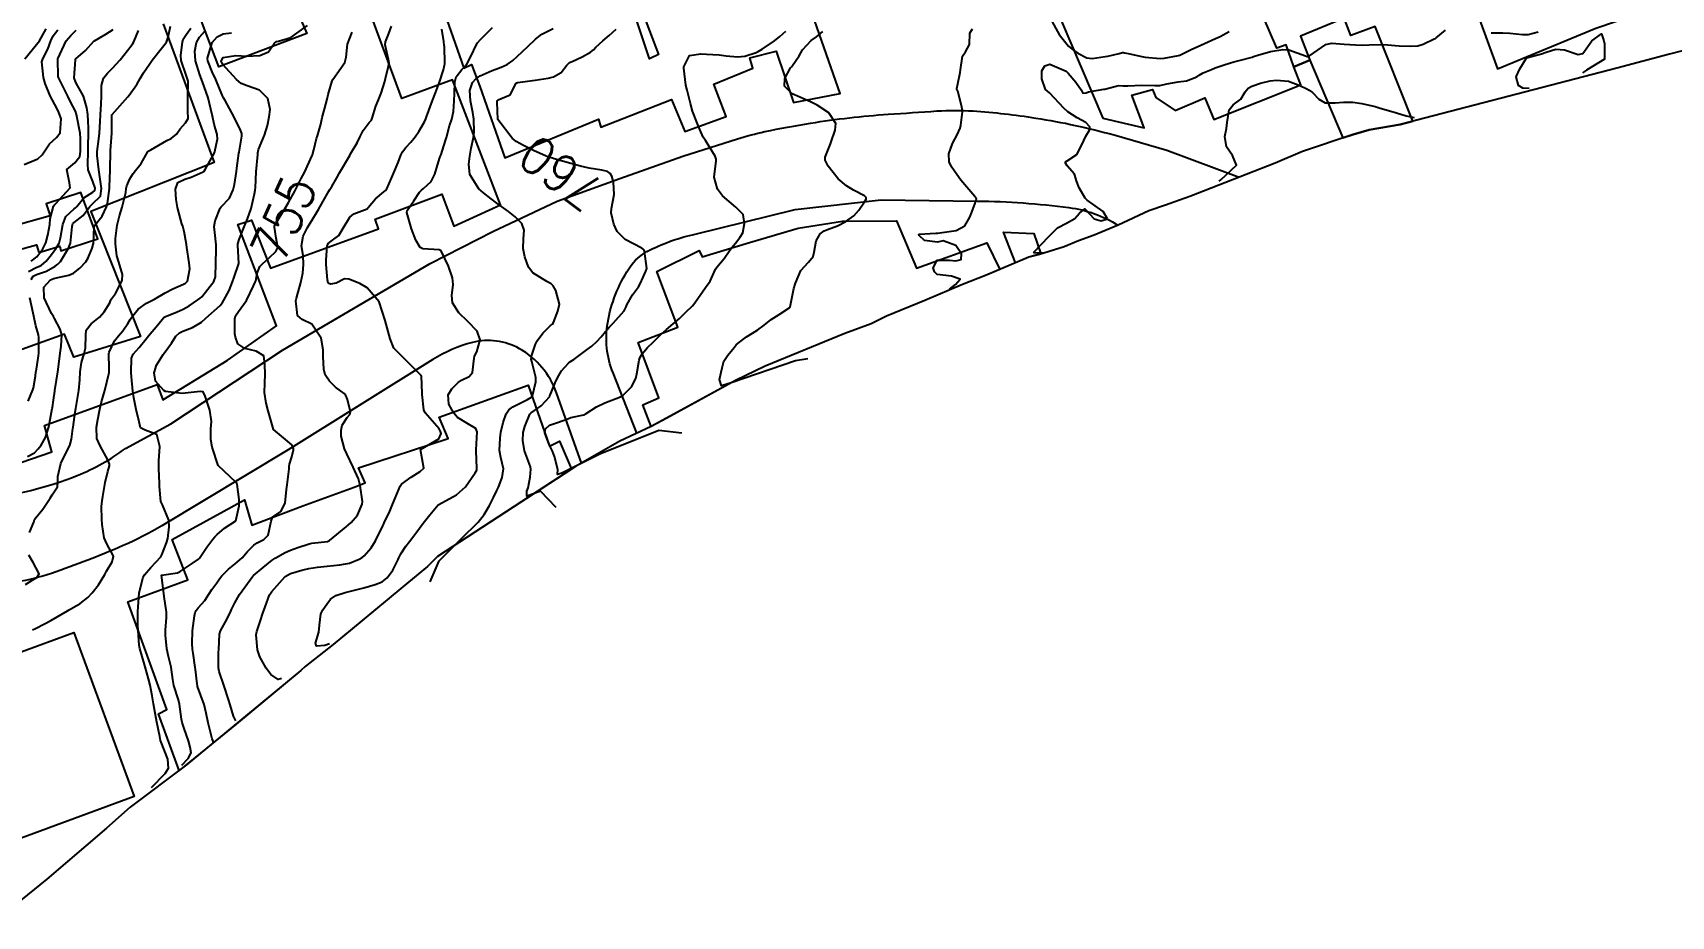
# Model space of a CAD drawing. Header units: metres. Extents: x 307586 to 320046, y 7427249 to 7434250.
# Drawn here: x 315712.5 to 315890.8, y 7432340.6 to 7432436.7 of the extents above; entities that cross this region are included whole.
import ezdxf
from ezdxf.enums import TextEntityAlignment as Align

# ---------------------------------------------------------------- set-up
doc = ezdxf.new("R2010")
doc.units = ezdxf.units.M
doc.header["$MEASUREMENT"] = 0
for name, color, linetype in [('Area', 45, 'Continuous'), ('Cotas', 45, 'Continuous'), ('Curvas de Nivel 1m', 11, 'Continuous'), ('Curvas de Nivel 5m', 15, 'Continuous'), ('Edificações', 30, 'Continuous'), ('Vias Primárias', 230, 'Continuous')]:
    doc.layers.add(name, color=color, linetype=linetype)
doc.styles.add('Style-STANDARD', font='STANDARD.shx')

msp = doc.modelspace()

# ---------------------------------------------------------------- linework, layer by layer
at = {"layer": 'Area'}
msp.add_polyline3d([(315898.37, 7432436.38, 766.57), (315890.6, 7432434.37, 766.48), (315884.86, 7432432.83, 766.61), (315861.29, 7432426.73, 769.92), (315857.92, 7432426.12, 770.08), (315856.17, 7432425.63, 769.49), (315850.67, 7432423.77, 765.36), (315847.68, 7432422.51, 765.51), (315838.39, 7432418.9, 764.87), (315837.28, 7432418.47, 764.96), (315835.74, 7432417.94, 764.77), (315833.93, 7432417.31, 764.76), (315830.59, 7432415.77, 764.38), (315827.98, 7432414.66, 764.11), (315826.28, 7432414.05, 764.06), (315824.72, 7432413.39, 768.22), (315822.02, 7432412.58, 763.79), (315820.86, 7432412.27, 763.79), (315816.16, 7432410.27, 763.07), (315813.66, 7432409.3, 763.02), (315809.54, 7432407.57, 766.37), (315805.38, 7432405.86, 765.97), (315803.72, 7432405.04, 765.95), (315800.85, 7432403.96, 762.45), (315792.19, 7432400.41, 766.26), (315788.94, 7432398.87, 767.63), (315779.78, 7432393.84, 761.31), (315776.35, 7432392.27, 761.24), (315771.53, 7432389.49, 761.43), (315756.52, 7432379.72, 763.89), (315755.4, 7432378.64, 763.38), (315753.15, 7432376.78, 758.88), (315752.51, 7432376.24, 762.24), (315745.14, 7432370.13, 761.47), (315742.09, 7432367.74, 760.73), (315741.64, 7432367.29, 760.84), (315729.18, 7432357.03, 756.04), (315723.06, 7432352.45, 765.84), (315720.46, 7432350.15, 765.95), (315713.97, 7432344.59, 752.97), (315709.01, 7432340.57, 753.9)], dxfattribs=at)
at = {"layer": 'Curvas de Nivel 1m', "flags": 128}
for points, elevation in [([(315711.51, 7432422.36), (315713.02, 7432423), (315713.46, 7432423.41), (315713.77, 7432423.84), (315714.27, 7432424.61), (315715.05, 7432425.29), (315715.44, 7432425.82), (315715.56, 7432427.34), (315715.37, 7432427.83), (315715.28, 7432428.02), (315715.09, 7432428.44), (315714.35, 7432429.84), (315713.8, 7432431.17), (315713.62, 7432431.85), (315713.45, 7432433.55), (315713.53, 7432433.85), (315714.08, 7432434.93), (315714.41, 7432435.84), (315714.66, 7432436.36), (315715.19, 7432437.01)], 746), ([(315712, 7432410.74), (315712.88, 7432411.19), (315713.35, 7432411.38), (315713.91, 7432411.84), (315714.34, 7432412.4), (315714.91, 7432413.15), (315715.31, 7432413.82), (315715.47, 7432414.37), (315715.73, 7432415.82), (315716.06, 7432416.7), (315716.96, 7432417.53), (315717.11, 7432417.65), (315717.23, 7432417.8), (315718.01, 7432418.75), (315718.98, 7432419.35), (315719.21, 7432419.55), (315719.23, 7432419.78), (315718.99, 7432420.5), (315718.47, 7432421.79), (315718.46, 7432422.35), (315718.47, 7432423.79), (315718.47, 7432424.36), (315718.51, 7432425.79), (315718.5, 7432426.34), (315718.43, 7432427.79), (315718.33, 7432428.55), (315717.97, 7432429.79), (315717.13, 7432431.28), (315716.96, 7432431.8), (315717.11, 7432433.76), (315717.12, 7432433.8), (315717.15, 7432433.86), (315718.2, 7432434.76), (315719.1, 7432435.78), (315719.14, 7432435.82), (315719.17, 7432435.84), (315720.42, 7432436.53), (315721.19, 7432437.05)], 748), ([(315712.08, 7432382.31), (315712.55, 7432383.45), (315712.65, 7432383.75), (315712.71, 7432383.85), (315713.53, 7432384.88), (315714.2, 7432385.83), (315714.34, 7432386.07), (315714.58, 7432386.42), (315715.13, 7432387.28), (315715.18, 7432387.82), (315715.19, 7432388.4), (315715.52, 7432389.82), (315715.87, 7432390.58), (315716.47, 7432391.8), (315716.66, 7432392.47), (315716.82, 7432393.65), (315716.84, 7432393.8), (315717.08, 7432395.4), (315717.15, 7432395.8), (315717.37, 7432397.14), (315717.47, 7432397.79), (315717.57, 7432398.95), (315717.6, 7432399.79), (315717.74, 7432400.81), (315718.05, 7432401.79), (315718.18, 7432402.38), (315718.21, 7432403.79), (315718.26, 7432404.33), (315718.81, 7432405.03), (315719.71, 7432405.77), (315720.24, 7432406.34), (315720.84, 7432407.33), (315720.96, 7432407.64), (315721.03, 7432407.76), (315721.44, 7432408.34), (315722.17, 7432409.74), (315722.22, 7432410.39), (315721.81, 7432411.75), (315721.59, 7432412.44), (315721.44, 7432413.75), (315721.46, 7432414.3), (315721.65, 7432415.75), (315721.9, 7432416.79), (315722.2, 7432417.74), (315722.57, 7432419.33), (315722.63, 7432419.74), (315722.69, 7432420.03), (315723, 7432420.79), (315723.37, 7432421.37), (315723.65, 7432421.72), (315724.25, 7432422.48), (315724.95, 7432423.71), (315724.98, 7432423.77), (315725.03, 7432423.82), (315725.31, 7432423.98), (315727.05, 7432424.97), (315727.51, 7432425.21), (315728.1, 7432425.67), (315728.49, 7432426.23), (315729.07, 7432426.9), (315729.37, 7432427.36), (315729.35, 7432427.66), (315729.32, 7432427.89), (315729.34, 7432429.66), (315729.36, 7432431.43), (315729.3, 7432431.66), (315729.14, 7432432.09), (315728.6, 7432433.67), (315728.58, 7432434.25), (315728.74, 7432435.66), (315728.84, 7432436), (315729.19, 7432436.53), (315729.66, 7432437.19)], 751), ([(315712.26, 7432411.86), (315712.9, 7432412.33), (315713.56, 7432413.19), (315713.88, 7432413.84), (315714.09, 7432414.67), (315714.3, 7432415.84), (315714.33, 7432416.44), (315714.71, 7432417.83), (315714.82, 7432417.98), (315714.97, 7432418.12), (315716.52, 7432419.81), (315716.44, 7432420.36), (315716.17, 7432421.81), (315717.02, 7432422.56), (315717.58, 7432423.25), (315717.66, 7432423.79), (315717.63, 7432425.21), (315717.6, 7432425.79), (315717.26, 7432427.62), (315717.22, 7432427.8), (315717.09, 7432428.16), (315716.54, 7432429.26), (315716.28, 7432429.81), (315715.35, 7432431.61), (315715.25, 7432431.83), (315715.23, 7432431.93), (315715.18, 7432433.83), (315715.19, 7432433.86), (315716.09, 7432435.82), (315716.58, 7432436.41), (315717.19, 7432437)], 747), ([(315712.28, 7432409.86), (315712.49, 7432410.23), (315712.87, 7432410.41), (315713.96, 7432410.76), (315714.89, 7432411.32), (315715.19, 7432411.53), (315715.48, 7432411.82), (315716.35, 7432413.25), (315716.55, 7432413.81), (315716.75, 7432415.62), (315716.77, 7432415.8), (315716.81, 7432415.93), (315716.94, 7432416.04), (315717.94, 7432416.8), (315718.67, 7432417.78), (315718.8, 7432417.95), (315718.97, 7432418.07), (315719.81, 7432418.93), (315719.95, 7432419.77), (315719.74, 7432421.04), (315719.63, 7432421.77), (315719.47, 7432423.33), (315719.47, 7432423.78), (315719.65, 7432425.17), (315719.71, 7432425.77), (315719.8, 7432427.05), (315719.82, 7432427.77), (315719.89, 7432428.98), (315719.93, 7432429.77), (315719.92, 7432430.98), (315720.16, 7432431.77), (315720.6, 7432432.3), (315721.14, 7432432.86), (315721.95, 7432433.75), (315723.17, 7432435.28), (315723.35, 7432435.55), (315723.44, 7432435.73), (315723.97, 7432436.94)], 749), ([(315712.41, 7432371.72), (315712.5, 7432371.76), (315712.68, 7432371.85), (315713.81, 7432372.44), (315714.42, 7432372.76), (315716.24, 7432373.8), (315716.43, 7432373.91), (315717.62, 7432374.61), (315718.45, 7432375.26), (315718.92, 7432375.77), (315719.59, 7432376.63), (315720.3, 7432377.75), (315720.49, 7432378.1), (315721.1, 7432379.14), (315721.24, 7432379.74), (315720.52, 7432381.09), (315720.21, 7432381.75), (315720, 7432383.21), (315719.97, 7432383.76), (315719.95, 7432385.14), (315720.02, 7432385.76), (315720.09, 7432386.25), (315720.32, 7432387.75), (315720.61, 7432388.95), (315720.8, 7432389.57), (315720.79, 7432389.75), (315720.63, 7432390.22), (315719.79, 7432391.76), (315719.44, 7432392.55), (315719.4, 7432393.77), (315719.55, 7432394.63), (315719.75, 7432395.76), (315719.93, 7432396.54), (315720.29, 7432397.76), (315720.74, 7432399.58), (315720.76, 7432399.73), (315720.77, 7432399.75), (315720.75, 7432400.22), (315720.73, 7432401.75), (315720.77, 7432401.95), (315721.35, 7432403.19), (315721.78, 7432403.74), (315722.26, 7432404.28), (315722.81, 7432405.08), (315723.05, 7432405.49), (315723.2, 7432405.73), (315723.92, 7432406.63), (315724.84, 7432407.26), (315725.13, 7432407.41), (315725.7, 7432407.7), (315726.85, 7432408.4), (315727.68, 7432408.85), (315728.86, 7432409.34), (315729.07, 7432409.45), (315729.3, 7432409.66), (315729.54, 7432411), (315729.46, 7432411.65), (315729.22, 7432413.35), (315729.19, 7432413.66), (315728.93, 7432415.08), (315728.77, 7432415.66), (315728.68, 7432415.92), (315728.21, 7432417.67), (315728.07, 7432418.57), (315727.98, 7432419.67), (315728.25, 7432420.41), (315729, 7432420.78), (315729.69, 7432420.97), (315731.01, 7432421.57), (315731.05, 7432421.6), (315731.09, 7432421.64), (315731.22, 7432421.84), (315732.22, 7432423.62), (315732.57, 7432425.14), (315732.52, 7432425.62), (315732.2, 7432426.75), (315732, 7432427.63), (315731.85, 7432428.39), (315731.54, 7432429.63), (315731.12, 7432430.87), (315730.83, 7432431.64), (315730.64, 7432432.14), (315730.17, 7432433.65), (315730.1, 7432434.71), (315730.29, 7432435.65), (315730.6, 7432436.23), (315731.19, 7432436.88)], 752), ([(315725.36, 7432354.56), (315726.87, 7432356.1), (315727.24, 7432356.68), (315727.14, 7432357.67), (315726.43, 7432359.51), (315726.36, 7432359.68), (315726.27, 7432360.12), (315725.95, 7432361.69), (315725.7, 7432363.08), (315725.61, 7432363.69), (315725.46, 7432364.56), (315725.22, 7432365.7), (315725.05, 7432366.4), (315724.7, 7432367.7), (315724.63, 7432367.97), (315724.37, 7432368.82), (315724.1, 7432369.71), (315724.03, 7432370.07), (315723.91, 7432371.71), (315723.89, 7432372.24), (315723.9, 7432373.72), (315723.93, 7432374.23), (315724.05, 7432375.71), (315724.12, 7432376.06), (315724.48, 7432377.48), (315724.61, 7432377.71), (315725.32, 7432378.53), (315726.4, 7432379.68), (315726.44, 7432379.74), (315726.51, 7432379.89), (315727.01, 7432381.19), (315727.15, 7432381.67), (315727.28, 7432382.94), (315727.25, 7432383.67), (315726.58, 7432385.34), (315726.45, 7432385.55), (315726.39, 7432385.68), (315726.24, 7432387.33), (315726.23, 7432387.69), (315726.17, 7432389.24), (315726.16, 7432389.69), (315726.18, 7432390.14), (315726.27, 7432391.69), (315725.95, 7432392.97), (315724.67, 7432393.47), (315724.18, 7432393.71), (315724.02, 7432394.37), (315723.71, 7432395.72), (315723.45, 7432396.99), (315723.34, 7432397.72), (315723.2, 7432399.27), (315723.18, 7432399.73), (315723.21, 7432401.28), (315723.39, 7432401.72), (315724.04, 7432402.46), (315724.79, 7432403.39), (315725.04, 7432403.71), (315726.05, 7432404.93), (315726.67, 7432405.68), (315726.75, 7432405.74), (315726.81, 7432405.78), (315728.16, 7432406.33), (315728.83, 7432406.62), (315729.49, 7432407), (315730.41, 7432407.64), (315730.66, 7432407.82), (315730.85, 7432407.98), (315732.16, 7432409.62), (315732.34, 7432410.15), (315732.37, 7432411.62), (315732.4, 7432413.11), (315732.4, 7432413.62), (315732.26, 7432414.96), (315732.2, 7432415.62), (315732.32, 7432416.24), (315732.85, 7432417.61), (315732.96, 7432417.75), (315733.87, 7432418.7), (315734.28, 7432419.6), (315734.4, 7432420.18), (315734.61, 7432421.59), (315734.66, 7432421.95), (315734.89, 7432423.59), (315734.91, 7432423.72), (315735.05, 7432424.57), (315735.19, 7432425.46), (315735.21, 7432425.59), (315735.2, 7432425.73), (315735.07, 7432426.11), (315734.33, 7432427.6), (315733.38, 7432429.33), (315733.21, 7432429.61), (315733.11, 7432429.82), (315732.36, 7432431.62), (315731.97, 7432432.46), (315731.49, 7432433.63), (315731.46, 7432433.94), (315731.99, 7432435.63), (315732.54, 7432436.27), (315733.19, 7432436.59), (315734.08, 7432436.71)], 753), ([(315728.69, 7432357), (315729.37, 7432357.73), (315729.68, 7432358.36), (315729.6, 7432358.98), (315729.41, 7432359.64), (315728.92, 7432361.01), (315728.71, 7432361.65), (315728.64, 7432362), (315728.43, 7432363.66), (315728.32, 7432364.1), (315727.82, 7432365.67), (315727.69, 7432366.32), (315727.5, 7432367.67), (315727.22, 7432368.82), (315727.03, 7432369.67), (315726.91, 7432371.17), (315726.91, 7432371.68), (315727.01, 7432373.09), (315727, 7432373.67), (315726.77, 7432375.37), (315726.73, 7432375.68), (315726.48, 7432377.68), (315728.19, 7432377.95), (315728.49, 7432378.07), (315729.8, 7432378.95), (315730.5, 7432379.41), (315730.61, 7432379.52), (315730.68, 7432379.63), (315731.4, 7432380.74), (315732.05, 7432381.61), (315732.28, 7432381.87), (315732.54, 7432382.12), (315733.33, 7432382.81), (315734.55, 7432383.59), (315734.92, 7432385.24), (315734.93, 7432385.58), (315734.91, 7432385.91), (315734.71, 7432387.59), (315734.68, 7432387.67), (315734.6, 7432387.75), (315732.62, 7432389.61), (315731.98, 7432391.62), (315731.85, 7432392.43), (315731.85, 7432393.62), (315731.89, 7432394.41), (315731.71, 7432395.62), (315731.2, 7432397.15), (315731.01, 7432397.63), (315730.72, 7432397.68), (315730.36, 7432397.64), (315728.72, 7432397.46), (315726.9, 7432397.68), (315726.72, 7432397.76), (315725.82, 7432398.78), (315725.68, 7432399.7), (315725.93, 7432400.52), (315726.64, 7432401.68), (315726.77, 7432401.85), (315727.54, 7432402.92), (315728.04, 7432403.67), (315728.41, 7432404.05), (315728.8, 7432404.24), (315729.84, 7432404.62), (315730.81, 7432405.22), (315731.3, 7432405.63), (315732.84, 7432407.02), (315733.1, 7432407.35), (315733.25, 7432407.61), (315733.82, 7432408.64), (315734.21, 7432409.6), (315734.36, 7432410.11), (315734.87, 7432411.59), (315734.87, 7432411.61), (315734.77, 7432413.59), (315734.78, 7432413.72), (315734.92, 7432414.19), (315735.3, 7432415.22), (315735.45, 7432415.58), (315735.83, 7432416.46), (315736.22, 7432417.57), (315736.57, 7432419.16), (315736.65, 7432419.56), (315736.69, 7432419.86), (315736.75, 7432421.56), (315736.94, 7432423.47), (315736.95, 7432423.56), (315736.96, 7432423.63), (315737.04, 7432424), (315737.49, 7432425.12), (315737.67, 7432425.55), (315738, 7432426.62), (315738.2, 7432427.55), (315738.3, 7432428.34), (315738.02, 7432429.55), (315737.12, 7432430.47), (315735.79, 7432430.91), (315735.13, 7432431.17), (315734.62, 7432431.6), (315733.15, 7432433.23), (315733, 7432433.46), (315732.97, 7432433.61), (315733.16, 7432434.02), (315734.54, 7432434.22), (315735.16, 7432434.19), (315735.74, 7432434.16), (315737.16, 7432434.21), (315738.11, 7432434.61), (315738.72, 7432435.54), (315738.99, 7432435.74), (315739.19, 7432435.79), (315740.53, 7432436.19), (315741.19, 7432436.64), (315742.35, 7432437.5)], 754), ([(315734.54, 7432361.83), (315734.3, 7432362.35), (315733.93, 7432363.59), (315733.77, 7432364.15), (315733.3, 7432365.6), (315732.75, 7432367.21), (315732.68, 7432367.61), (315732.68, 7432369.31), (315732.69, 7432369.61), (315732.77, 7432371.25), (315732.87, 7432371.61), (315733.43, 7432372.6), (315733.94, 7432373.59), (315734.1, 7432373.93), (315734.45, 7432374.66), (315734.97, 7432375.58), (315736.11, 7432377.19), (315736.4, 7432377.56), (315736.48, 7432377.65), (315737.52, 7432378.52), (315738.5, 7432379.32), (315738.83, 7432379.54), (315739.91, 7432380.13), (315740.52, 7432380.4), (315741.32, 7432380.7), (315742.53, 7432381.1), (315742.84, 7432381.17), (315744.53, 7432381.36), (315744.62, 7432381.38), (315744.76, 7432381.47), (315746.55, 7432382.95), (315746.81, 7432383.17), (315747.11, 7432383.43), (315747.79, 7432384.21), (315748.31, 7432385.42), (315748.33, 7432385.68), (315748.09, 7432387.43), (315747.89, 7432388.15), (315747.33, 7432389.43), (315746.64, 7432390.9), (315746.38, 7432391.44), (315746.01, 7432392.79), (315746.02, 7432393.45), (315746.14, 7432393.99), (315746.69, 7432394.84), (315746.96, 7432395.18), (315747.03, 7432395.44), (315746.72, 7432396.78), (315746.52, 7432397.24), (315746.33, 7432397.45), (315745.41, 7432398.14), (315744.74, 7432398.78), (315744.27, 7432399.47), (315744.14, 7432400.09), (315744.06, 7432401.48), (315744.06, 7432402.2), (315743.85, 7432403.48), (315742.82, 7432404.99), (315741.77, 7432405.51), (315741.25, 7432405.94), (315741.08, 7432407.52), (315741.15, 7432407.82), (315741.63, 7432409.51), (315741.84, 7432410.55), (315741.93, 7432411.5), (315741.88, 7432412.48), (315741.72, 7432413.51), (315741.87, 7432414.57), (315742.36, 7432415.5), (315742.95, 7432416.46), (315743.33, 7432417.11), (315743.55, 7432417.48), (315744.07, 7432418.39), (315744.69, 7432419.47), (315744.8, 7432419.66), (315744.99, 7432419.98), (315745.54, 7432420.93), (315745.85, 7432421.46), (315746.95, 7432423.35), (315746.99, 7432423.44), (315747.01, 7432423.47), (315747.03, 7432423.51), (315747.75, 7432424.74), (315748.1, 7432425.43), (315748.42, 7432426.08), (315749.08, 7432426.95), (315749.31, 7432427.19), (315749.41, 7432427.42), (315749.81, 7432428.7), (315750.09, 7432429.41), (315750.39, 7432430.13), (315750.76, 7432431.4), (315750.83, 7432431.71), (315751.15, 7432432.93), (315751.23, 7432433.4), (315751.16, 7432433.8), (315750.82, 7432435.4), (315750.86, 7432435.73), (315751.2, 7432436.62), (315751.51, 7432437.4)], 756), ([(315739.54, 7432366.42), (315739.16, 7432366.34), (315738.36, 7432366.89), (315737.84, 7432367.55), (315737.15, 7432368.78), (315736.9, 7432369.55), (315736.78, 7432371.18), (315736.85, 7432371.56), (315737.24, 7432372.74), (315737.5, 7432373.55), (315737.75, 7432374.24), (315738.23, 7432375.54), (315738.31, 7432375.69), (315738.47, 7432375.89), (315739.92, 7432377.52), (315740.49, 7432377.87), (315741.75, 7432378.24), (315742.49, 7432378.4), (315743.43, 7432378.54), (315744.49, 7432378.66), (315745.87, 7432378.82), (315746.5, 7432378.9), (315746.93, 7432379), (315747.97, 7432379.43), (315748.31, 7432379.62), (315748.51, 7432379.77), (315749.28, 7432380.65), (315749.74, 7432381.4), (315750.55, 7432383.04), (315750.66, 7432383.28), (315750.71, 7432383.39), (315751.3, 7432384.65), (315751.61, 7432385.38), (315751.89, 7432386.07), (315752.46, 7432387.37), (315752.51, 7432387.47), (315752.6, 7432387.57), (315753.63, 7432388.35), (315754.62, 7432388.96), (315755.01, 7432389.34), (315754.65, 7432391.35), (315756.66, 7432392.53), (315756.91, 7432393.08), (315756.84, 7432393.32), (315756.68, 7432393.59), (315755.17, 7432395.34), (315755.03, 7432395.67), (315754.85, 7432397.35), (315754.85, 7432397.47), (315754.76, 7432399.35), (315754.74, 7432399.41), (315752.77, 7432401.37), (315751.77, 7432402.37), (315751.35, 7432403.39), (315750.82, 7432405.4), (315750.14, 7432407.41), (315748.86, 7432408.94), (315748.07, 7432409.43), (315746.87, 7432409.89), (315746.38, 7432409.94), (315745.49, 7432409.46), (315744.86, 7432409.36), (315744.61, 7432409.47), (315744.53, 7432409.81), (315744.4, 7432411.47), (315744.38, 7432412), (315744.48, 7432413.47), (315744.61, 7432413.78), (315744.92, 7432414.04), (315745.76, 7432414.63), (315746.25, 7432415.45), (315746.96, 7432416.65), (315747.4, 7432417), (315748.57, 7432417.42), (315748.84, 7432417.55), (315748.97, 7432417.67), (315749.76, 7432418.63), (315750.67, 7432419.4), (315750.86, 7432419.53), (315750.99, 7432419.72), (315751.51, 7432420.88), (315751.72, 7432421.39), (315752.22, 7432422.58), (315752.52, 7432423.38), (315752.68, 7432423.73), (315753.05, 7432424.22), (315753.61, 7432424.81), (315754.07, 7432425.36), (315754.48, 7432425.95), (315755.08, 7432427), (315755.23, 7432427.35), (315755.31, 7432427.57), (315755.96, 7432429.34), (315756.29, 7432430.16), (315756.74, 7432431.33), (315757.15, 7432432.68), (315757.28, 7432433.19), (315757.29, 7432433.32), (315757.25, 7432435.25), (315757.24, 7432435.32), (315757.19, 7432435.74), (315756.97, 7432437.09)], 757), ([(315744.74, 7432370.22), (315744.25, 7432370.04), (315743.33, 7432369.95), (315743.21, 7432370.3), (315743.59, 7432371.48), (315743.67, 7432372.23), (315743.8, 7432373.48), (315744.01, 7432373.9), (315744.45, 7432374.51), (315744.85, 7432375.07), (315745.43, 7432375.46), (315746.47, 7432375.8), (315747.77, 7432376.13), (315748.47, 7432376.3), (315749.72, 7432376.65), (315750.48, 7432376.96), (315751.02, 7432377.38), (315751.64, 7432378.23), (315752.21, 7432379.37), (315752.3, 7432379.58), (315752.51, 7432379.99), (315753.07, 7432380.82), (315753.47, 7432381.36), (315753.93, 7432381.97), (315754.55, 7432382.81), (315754.96, 7432383.34), (315755.67, 7432384.23), (315756.58, 7432385.32), (315757.86, 7432386.04), (315758.59, 7432386.44), (315759.54, 7432387.29), (315760.62, 7432388.83), (315760.77, 7432389.12), (315760.8, 7432389.27), (315760.71, 7432391.21), (315760.71, 7432391.27), (315760.71, 7432391.32), (315760.82, 7432393.28), (315760.68, 7432393.63), (315759.88, 7432394.1), (315758.7, 7432394.85), (315758.3, 7432395.3), (315757.74, 7432396.28), (315757.66, 7432397.31), (315758.07, 7432397.97), (315758.74, 7432398.65), (315759.13, 7432398.9), (315759.97, 7432399.29), (315760.3, 7432399.73), (315760.49, 7432401.28), (315760.54, 7432401.52), (315760.78, 7432401.99), (315761.14, 7432403.27), (315760.81, 7432404.24), (315759.81, 7432405.29), (315758.83, 7432406.24), (315758.14, 7432407.31), (315758.05, 7432408.11), (315758.2, 7432409.31), (315758.13, 7432410.05), (315757.7, 7432411.31), (315756.91, 7432412.96), (315756.67, 7432413.08), (315754.91, 7432413.18), (315754.61, 7432413.35), (315754.16, 7432414.12), (315753.66, 7432415.36), (315753.17, 7432417.15), (315753.21, 7432417.37), (315753.93, 7432418.41), (315754.56, 7432419.35), (315754.76, 7432419.58), (315754.99, 7432419.74), (315755.82, 7432420.52), (315756.2, 7432421.33), (315756.74, 7432423.03), (315756.84, 7432423.32), (315756.89, 7432423.46), (315757.04, 7432423.91), (315757.39, 7432424.99), (315757.48, 7432425.32), (315757.82, 7432426.57), (315758.07, 7432427.31), (315758.25, 7432428.15), (315758.32, 7432429.31), (315758.34, 7432430.08), (315758.38, 7432431.31), (315758.53, 7432431.92), (315759.15, 7432432.71), (315759.46, 7432432.99), (315759.71, 7432433.29), (315760.21, 7432434.25), (315760.68, 7432435.29), (315760.86, 7432435.61), (315761.19, 7432435.98), (315762.5, 7432437.26)], 758), ([(315755.72, 7432376.94), (315756.68, 7432379.23), (315759.14, 7432381.69), (315760.95, 7432383.46), (315761.6, 7432384.3), (315762.15, 7432385.25), (315762.3, 7432385.54), (315762.59, 7432386.15), (315762.96, 7432386.89), (315763.13, 7432387.24), (315763.56, 7432388.3), (315763.68, 7432389.24), (315763.39, 7432390.49), (315763.24, 7432391.24), (315763.31, 7432392.6), (315763.4, 7432393.24), (315763.64, 7432394.29), (315763.98, 7432395.24), (315764.26, 7432395.68), (315764.71, 7432395.99), (315766.3, 7432396.79), (315766.72, 7432397.06), (315766.8, 7432397.12), (315766.85, 7432397.2), (315767.21, 7432398.73), (315767.21, 7432399.2), (315766.77, 7432400.92), (315766.71, 7432401.2), (315766.78, 7432401.62), (315767.18, 7432402.8), (315767.37, 7432403.19), (315767.96, 7432404.03), (315768.82, 7432404.83), (315769.01, 7432404.99), (315769.14, 7432405.18), (315769.61, 7432406.39), (315769.79, 7432407.17), (315769.39, 7432408.64), (315769.09, 7432409.18), (315768.87, 7432409.39), (315768.42, 7432409.63), (315766.88, 7432410.58), (315766.42, 7432411.21), (315766.02, 7432412.33), (315765.84, 7432413.22), (315765.87, 7432414.28), (315765.93, 7432415.22), (315765.68, 7432415.95), (315764.96, 7432416.68), (315764.24, 7432417.24), (315762.97, 7432418.15), (315762.35, 7432418.64), (315761.5, 7432419.27), (315760.99, 7432419.73), (315760.02, 7432421.29), (315759.91, 7432422.41), (315760.04, 7432423.29), (315760.17, 7432424.16), (315760.41, 7432425.29), (315760.48, 7432425.87), (315760.46, 7432427.29), (315760.34, 7432428.04), (315760.08, 7432429.29), (315760.02, 7432430.4), (315760.31, 7432431.29), (315760.7, 7432431.72), (315761.14, 7432432.02), (315762.46, 7432432.58), (315763.15, 7432432.83), (315763.45, 7432432.95), (315764.1, 7432433.24), (315764.71, 7432433.68), (315765.17, 7432434.11), (315765.74, 7432434.65), (315766.34, 7432435.21), (315767.19, 7432436.02), (315767.86, 7432436.53), (315769.11, 7432437.18)], 759), ([(315783.1, 7432393.12), (315780.59, 7432393.41), (315774.18, 7432390.84), (315770.03, 7432388.77), (315769.57, 7432388.65), (315769.6, 7432389.17), (315769.23, 7432390.59), (315769.01, 7432391.18), (315768.66, 7432391.89), (315768.2, 7432393.18), (315768.26, 7432393.6), (315768.69, 7432394.02), (315769.55, 7432394.31), (315770.7, 7432394.7), (315771.03, 7432394.82), (315772.44, 7432395.13), (315772.7, 7432395.26), (315773.82, 7432396.01), (315774.72, 7432396.43), (315776.43, 7432397.08), (315776.72, 7432397.25), (315777.62, 7432398.19), (315778.08, 7432399.07), (315778.22, 7432399.6), (315778.45, 7432401.06), (315778.52, 7432401.32), (315778.78, 7432401.78), (315779.37, 7432402.47), (315779.99, 7432403.05), (315780.39, 7432403.45), (315780.81, 7432403.87), (315781.42, 7432404.42), (315782.14, 7432405.02), (315782.83, 7432405.62), (315783.55, 7432406.29), (315784.27, 7432407), (315784.53, 7432407.31), (315784.85, 7432407.8), (315785.69, 7432408.98), (315786.17, 7432409.67), (315786.77, 7432410.96), (315786.9, 7432411.19), (315787.71, 7432412.15), (315788.26, 7432412.95), (315788.54, 7432413.32), (315788.93, 7432413.8), (315789.43, 7432414.44), (315789.73, 7432414.93), (315789.93, 7432415.95), (315789.78, 7432416.93), (315788.97, 7432417.72), (315787.53, 7432418.95), (315786.99, 7432419.69), (315786.63, 7432420.97), (315786.84, 7432422.77), (315786.84, 7432422.96), (315786.74, 7432423.27), (315785.68, 7432424.98), (315785.44, 7432425.35), (315785.07, 7432426.16), (315784.74, 7432426.99), (315784.26, 7432428.17), (315784.05, 7432429), (315783.68, 7432430.45), (315783.55, 7432431.01), (315783.32, 7432432.84), (315783.32, 7432433.01), (315783.94, 7432434.23), (315785.17, 7432434.39), (315785.77, 7432434.38), (315787.17, 7432434.29), (315787.94, 7432434.19), (315789.17, 7432434.08), (315789.96, 7432434.14), (315791.18, 7432434.55), (315791.42, 7432434.67), (315791.84, 7432434.91), (315793.19, 7432435.81), (315793.77, 7432436.31), (315794.43, 7432436.88)], 761), ([(315796.8, 7432401.21), (315795.47, 7432401.01), (315788.46, 7432398.6), (315787.42, 7432398.3), (315787.19, 7432398.96), (315787.49, 7432400.23), (315787.69, 7432400.95), (315788.11, 7432401.61), (315788.79, 7432402.47), (315789, 7432402.73), (315789.22, 7432402.94), (315790.13, 7432403.6), (315790.81, 7432404.01), (315791.37, 7432404.36), (315792.05, 7432404.9), (315792.83, 7432405.49), (315793.68, 7432406.04), (315794.84, 7432406.8), (315794.9, 7432406.87), (315795.22, 7432408.51), (315795.31, 7432408.86), (315795.48, 7432409.46), (315796.06, 7432410.85), (315796.9, 7432411.75), (315797.38, 7432412.36), (315797.5, 7432412.83), (315797.71, 7432414.05), (315798.15, 7432414.83), (315798.61, 7432415.16), (315798.95, 7432415.3), (315800.06, 7432415.7), (315800.96, 7432416.16), (315801.84, 7432416.79), (315802.37, 7432417.39), (315802.99, 7432418.29), (315803.17, 7432418.59), (315803.17, 7432418.77), (315802.99, 7432418.94), (315801.79, 7432419.58), (315801.01, 7432420.04), (315800.13, 7432420.81), (315799.03, 7432422.19), (315798.69, 7432422.82), (315798.7, 7432423.16), (315799.05, 7432424.06), (315799.27, 7432424.6), (315799.34, 7432424.82), (315799.8, 7432426.09), (315799.85, 7432426.81), (315799.1, 7432427.97), (315797.84, 7432428.83), (315797.12, 7432429.2), (315795.96, 7432429.7), (315795.12, 7432430.06), (315794.27, 7432430.88), (315794.3, 7432431.72), (315794.93, 7432432.87), (315795.03, 7432433), (315795.16, 7432433.13), (315795.86, 7432434.18), (315796.25, 7432434.85), (315797.19, 7432435.86), (315797.77, 7432436.27), (315798.44, 7432436.83)], 762), ([(315812.24, 7432408.8), (315812.88, 7432409.32), (315813.39, 7432409.9), (315812.44, 7432410.21), (315810.89, 7432410.41), (315810.6, 7432410.68), (315810.46, 7432411.12), (315810.91, 7432411.97), (315812.22, 7432411.97), (315812.91, 7432411.87), (315813.52, 7432412.03), (315813.55, 7432412.64), (315812.93, 7432413.54), (315811.55, 7432414.06), (315810.93, 7432413.93), (315809.52, 7432414.1), (315808.94, 7432414.63), (315808.91, 7432414.7), (315808.91, 7432414.74), (315808.94, 7432414.79), (315810.74, 7432414.89), (315810.95, 7432414.9), (315811.19, 7432414.93), (315812.95, 7432415.17), (315813.91, 7432415.68), (315814.46, 7432416.64), (315814.61, 7432416.99), (315814.98, 7432418.04), (315815.14, 7432418.48), (315815.19, 7432418.63), (315815.12, 7432418.76), (315815, 7432418.89), (315813.48, 7432420.65), (315813.02, 7432421.28), (315812.47, 7432422.1), (315812.19, 7432422.66), (315812.17, 7432423.54), (315812.56, 7432424.66), (315813.07, 7432425.61), (315813.39, 7432426.33), (315813.48, 7432426.65), (315813.65, 7432428.1), (315813.59, 7432428.65), (315813.13, 7432430.34), (315813.05, 7432430.57), (315813.04, 7432430.65), (315813.14, 7432431.14), (315813.41, 7432432.39), (315813.45, 7432432.65), (315813.65, 7432434.17), (315813.97, 7432434.64), (315814.42, 7432435.41), (315814.44, 7432436.64), (315814.74, 7432437.11)], 763), ([(315822.42, 7432412.73), (315821.47, 7432412.74), (315821.43, 7432412.81), (315823.05, 7432414.53), (315823.98, 7432415.49), (315824.96, 7432415.99), (315825.89, 7432416.5), (315826.38, 7432417.08), (315826.98, 7432417.55), (315827.99, 7432416.47), (315828.73, 7432416.23), (315829.42, 7432416.46), (315828.98, 7432417.27), (315827.23, 7432418.48), (315827, 7432418.7), (315826.34, 7432419.82), (315826.1, 7432420.49), (315825.85, 7432421.33), (315825.03, 7432422.22), (315824.85, 7432422.51), (315824.88, 7432422.66), (315825.04, 7432422.77), (315826.08, 7432423.46), (315826.65, 7432424.49), (315827.07, 7432425.44), (315827.46, 7432426.09), (315827.51, 7432426.48), (315827.09, 7432426.95), (315826.13, 7432427.46), (315825.11, 7432428.1), (315824.67, 7432428.51), (315823.13, 7432430.15), (315822.92, 7432430.33), (315822.7, 7432430.54), (315822.28, 7432431.67), (315822.3, 7432432.54), (315822.6, 7432433.1), (315823.16, 7432433.29), (315824.92, 7432432.51), (315825.15, 7432432.31), (315825.97, 7432431.33), (315826.56, 7432430.49), (315826.76, 7432430.12), (315827.13, 7432430.18), (315827.35, 7432430.26), (315828.42, 7432430.47), (315829.05, 7432430.55), (315829.13, 7432430.57), (315830.63, 7432430.95), (315831.14, 7432430.94), (315831.63, 7432430.92), (315833.14, 7432431.01), (315834.57, 7432430.97), (315835.14, 7432430.98), (315835.91, 7432431.15), (315837.14, 7432431.36), (315838.03, 7432431.46), (315839.15, 7432431.91), (315839.4, 7432432.08), (315839.84, 7432432.33), (315840.76, 7432432.72), (315841.16, 7432432.87), (315842.23, 7432433.24), (315843.17, 7432433.52), (315843.77, 7432433.68), (315845.18, 7432434.06), (315845.34, 7432434.1), (315845.81, 7432434.26), (315847.19, 7432434.65), (315848.53, 7432434.89), (315849.19, 7432434.85), (315850.99, 7432434.2), (315851.18, 7432434.12), (315851.26, 7432434.12), (315851.41, 7432434.2), (315853.2, 7432435.41), (315853.8, 7432435.56), (315855.2, 7432435.47), (315856.43, 7432435.37), (315857.2, 7432435.36), (315857.92, 7432435.39), (315859.2, 7432435.42), (315859.91, 7432435.38), (315861.19, 7432435.29), (315862.4, 7432435.26), (315863.2, 7432435.29), (315863.78, 7432435.46), (315864.99, 7432436.03), (315865.14, 7432436.09), (315865.2, 7432436.15), (315866.24, 7432437)], 764), ([(315823.23, 7432438.22), (315824.17, 7432436.52), (315825.19, 7432435.26), (315825.6, 7432434.92), (315826.19, 7432434.49), (315827.18, 7432433.98), (315827.75, 7432433.9), (315829.18, 7432434.11), (315829.48, 7432434.16), (315830.69, 7432434.44), (315831.08, 7432434.54), (315831.18, 7432434.54), (315831.27, 7432434.53), (315831.7, 7432434.43), (315833.18, 7432434.1), (315833.55, 7432434.03), (315835.18, 7432433.9), (315835.62, 7432433.94), (315837.18, 7432434.21), (315837.29, 7432434.25), (315837.53, 7432434.36), (315838.63, 7432434.9), (315839.19, 7432435.18), (315839.99, 7432435.54), (315841.2, 7432436.08), (315841.68, 7432436.31), (315842.67, 7432436.84)], 763), ([(315871.21, 7432436.71), (315872.47, 7432436.68), (315873.21, 7432436.65), (315874.61, 7432436.51), (315875.21, 7432436.5), (315876.32, 7432436.8)], 764), ([(315711.96, 7432396.6), (315712.47, 7432397.85), (315712.52, 7432398.06), (315712.74, 7432399.32), (315712.8, 7432399.79), (315712.81, 7432399.85), (315713.08, 7432401.54), (315713.1, 7432401.85), (315713.1, 7432403.54), (315713.06, 7432403.85), (315712.8, 7432404.81), (315712.57, 7432405.85), (315712.49, 7432406.18), (315712.13, 7432407.86)], 749), ([(315711.65, 7432376.67), (315712.47, 7432377.19), (315712.89, 7432377.44), (315713.13, 7432377.84), (315712.5, 7432379.07), (315712.02, 7432379.85)], 751)]:
    msp.add_lwpolyline(points, dxfattribs=dict(at, elevation=elevation))
at = {"layer": 'Curvas de Nivel 5m', "flags": 128}
for points, elevation in [([(315711.59, 7432433.87), (315713.17, 7432435.83), (315713.9, 7432437.13)], 745), ([(315711.89, 7432390.6), (315712.64, 7432391.01), (315713.05, 7432391.44), (315713.36, 7432391.84), (315713.84, 7432392.66), (315714.2, 7432393.83), (315714.29, 7432394.22), (315714.58, 7432395.83), (315714.59, 7432395.94), (315714.71, 7432396.72), (315714.85, 7432397.7), (315714.87, 7432397.83), (315714.9, 7432398), (315715.17, 7432399.82), (315715.37, 7432401.22), (315715.45, 7432401.82), (315715.55, 7432402.59), (315715.6, 7432403.82), (315715.44, 7432404.46), (315714.81, 7432405.62), (315714.69, 7432405.83), (315714.48, 7432406.17), (315713.7, 7432407.84), (315713.67, 7432409.02), (315714.38, 7432409.83), (315714.74, 7432409.96), (315714.87, 7432409.98), (315716.37, 7432410.31), (315716.87, 7432410.54), (315717.58, 7432411.1), (315718.22, 7432411.79), (315718.47, 7432412.21), (315718.91, 7432413.28), (315719.04, 7432413.65), (315719.06, 7432413.78), (315719.13, 7432415.58), (315719.22, 7432415.78), (315719.99, 7432416.73), (315720.49, 7432417.76), (315720.6, 7432418.13), (315720.82, 7432419.76), (315720.82, 7432419.93), (315720.86, 7432421.76), (315720.87, 7432421.91), (315720.91, 7432423.76), (315720.92, 7432423.88), (315721.05, 7432425.76), (315721.07, 7432427.76), (315721.08, 7432427.8), (315722.79, 7432429.73), (315722.93, 7432429.91), (315723.11, 7432430.16), (315723.77, 7432431.08), (315724.14, 7432431.72), (315724.52, 7432432.33), (315725.15, 7432433.3), (315725.43, 7432433.71), (315726.43, 7432434.96), (315726.99, 7432435.68), (315727.06, 7432435.8), (315727.18, 7432436.22), (315727.46, 7432437.41)], 750), ([(315732.03, 7432359.44), (315732.07, 7432359.49), (315732.09, 7432359.53), (315732.07, 7432359.61), (315731.99, 7432359.89), (315731.55, 7432361.62), (315731.34, 7432362.66), (315731.11, 7432363.62), (315730.39, 7432365.58), (315730.38, 7432365.63), (315730.35, 7432365.84), (315730.16, 7432367.43), (315730.14, 7432367.63), (315729.92, 7432369.18), (315729.85, 7432369.64), (315729.79, 7432370.25), (315729.82, 7432371.64), (315730.06, 7432373.27), (315730.13, 7432373.63), (315730.22, 7432373.85), (315730.44, 7432374.11), (315731.17, 7432374.91), (315731.63, 7432375.62), (315731.95, 7432376.13), (315732.48, 7432376.85), (315732.79, 7432377.3), (315733.03, 7432377.6), (315733.75, 7432378.34), (315734.5, 7432378.91), (315735.24, 7432379.58), (315735.83, 7432380.26), (315736.52, 7432380.94), (315736.89, 7432381.19), (315737.59, 7432381.55), (315738.06, 7432382.02), (315738.4, 7432383.54), (315738.42, 7432383.68), (315738.56, 7432383.98), (315739.47, 7432384.62), (315739.93, 7432385.52), (315740.07, 7432386.99), (315740.13, 7432387.52), (315740.35, 7432389.25), (315740.37, 7432389.51), (315740.39, 7432389.75), (315740.64, 7432390.56), (315740.84, 7432391.32), (315740.84, 7432391.51), (315740.66, 7432391.86), (315739.76, 7432392.62), (315738.67, 7432393.54), (315738.06, 7432395.55), (315737.86, 7432396.4), (315737.69, 7432397.55), (315737.72, 7432398.56), (315737.76, 7432399.55), (315737.72, 7432400.59), (315737.59, 7432401.55), (315736.78, 7432402.04), (315735.54, 7432402.34), (315734.79, 7432402.86), (315734.51, 7432403.59), (315734.46, 7432403.94), (315734.44, 7432405.59), (315734.53, 7432405.89), (315734.83, 7432406.36), (315735.72, 7432407.58), (315736.47, 7432409.18), (315736.67, 7432409.56), (315736.72, 7432409.71), (315736.88, 7432410.53), (315737.18, 7432411.26), (315737.45, 7432411.55), (315738.22, 7432412.23), (315738.91, 7432412.9), (315739.11, 7432413.34), (315739.1, 7432413.54), (315738.93, 7432414.35), (315738.75, 7432415.54), (315738.77, 7432415.71), (315738.95, 7432416.02), (315739.54, 7432416.95), (315739.88, 7432417.53), (315740.27, 7432418.23), (315740.98, 7432419.45), (315741.02, 7432419.52), (315741.67, 7432420.84), (315742.02, 7432421.5), (315742.86, 7432423.33), (315742.92, 7432423.49), (315742.95, 7432423.58), (315743.04, 7432423.97), (315743.35, 7432425.2), (315743.43, 7432425.49), (315743.79, 7432426.77), (315743.97, 7432427.48), (315744.2, 7432428.37), (315744.49, 7432429.48), (315744.62, 7432429.97), (315745.04, 7432431.47), (315745.07, 7432431.53), (315745.13, 7432431.6), (315746.43, 7432433.45), (315746.58, 7432434.03), (315746.7, 7432435.45), (315747.2, 7432436.75)], 755), ([(315769.41, 7432385.03), (315767.72, 7432386.83), (315766.57, 7432386.39), (315766.22, 7432386.29), (315766.22, 7432386.83), (315766.39, 7432387.2), (315766.61, 7432388.33), (315766.68, 7432389.2), (315766.63, 7432389.48), (315765.99, 7432391.21), (315765.78, 7432392.32), (315765.84, 7432393.21), (315766.03, 7432393.87), (315766.56, 7432395.2), (315766.7, 7432395.34), (315767.79, 7432396.11), (315768.72, 7432397.14), (315768.74, 7432397.16), (315768.75, 7432397.18), (315769.31, 7432398.61), (315769.57, 7432399.17), (315770.01, 7432399.91), (315770.77, 7432400.74), (315771, 7432400.92), (315771.33, 7432401.15), (315772.78, 7432402.22), (315773.3, 7432402.61), (315773.86, 7432403.12), (315774.31, 7432403.6), (315774.81, 7432404.21), (315775.23, 7432404.69), (315775.64, 7432405.1), (315776.84, 7432406.46), (315777.04, 7432406.88), (315777.12, 7432407.08), (315777.73, 7432408.19), (315778.37, 7432409.06), (315778.56, 7432409.37), (315778.88, 7432410.09), (315779.2, 7432410.75), (315779.28, 7432411.06), (315779.03, 7432412.94), (315778.99, 7432413.06), (315778.91, 7432413.14), (315778.73, 7432413.25), (315776.93, 7432414.19), (315776.07, 7432415.09), (315775.71, 7432415.86), (315775.41, 7432417.1), (315775.45, 7432417.58), (315775.73, 7432419.1), (315775.66, 7432420.44), (315775.48, 7432421.1), (315775.3, 7432421.39), (315775.02, 7432421.61), (315774.38, 7432421.75), (315773.02, 7432421.98), (315772.06, 7432422.18), (315771.03, 7432422.46), (315769.21, 7432423), (315769.03, 7432423.05), (315768.6, 7432423.18), (315767.04, 7432423.87), (315765.85, 7432424.42), (315765.06, 7432424.86), (315764.63, 7432425.23), (315763.08, 7432427.25), (315762.99, 7432429.14), (315762.99, 7432429.25), (315763.02, 7432429.34), (315763.1, 7432429.39), (315764.4, 7432429.95), (315765.06, 7432431.23), (315765.1, 7432431.26), (315765.13, 7432431.27), (315765.2, 7432431.3), (315767.14, 7432431.54), (315768.56, 7432431.76), (315769.14, 7432431.92), (315769.96, 7432432.36), (315770.57, 7432433.17), (315770.87, 7432433.45), (315771.16, 7432433.58), (315772.24, 7432434.07), (315773.17, 7432434.59), (315773.48, 7432434.83), (315773.75, 7432435.12), (315774.49, 7432435.81), (315775.2, 7432436.42), (315775.97, 7432437.1)], 760), ([(315875.34, 7432430.64), (315874.65, 7432430.67), (315874.18, 7432430.95), (315873.91, 7432431.92), (315874.32, 7432432.77), (315875.01, 7432433.91), (315875.11, 7432433.98), (315875.18, 7432434), (315876.68, 7432434.4), (315877.19, 7432434.6), (315878.23, 7432434.91), (315879.19, 7432434.84), (315880.68, 7432434.35), (315881.19, 7432434.45), (315882.16, 7432435.83), (315883.21, 7432436.59), (315883.47, 7432435.81), (315883.53, 7432435.48), (315883.52, 7432433.81), (315881.59, 7432432.64), (315881.14, 7432432.33)], 765), ([(315841.59, 7432420.54), (315841.76, 7432420.68), (315843.48, 7432422.29), (315843.05, 7432423.36), (315842.4, 7432424.3), (315842.2, 7432425.42), (315842.38, 7432426.3), (315842.47, 7432426.92), (315842.67, 7432428.3), (315843.12, 7432428.85), (315843.95, 7432429.46), (315844.42, 7432430.28), (315844.73, 7432430.68), (315845.14, 7432430.9), (315846.1, 7432431.21), (315847.15, 7432431.47), (315847.84, 7432431.54), (315849.15, 7432431.44), (315850.36, 7432430.98), (315851.14, 7432430.59), (315851.4, 7432430.46), (315851.76, 7432430.19), (315852.42, 7432429.48), (315853.12, 7432429.07), (315854.21, 7432429.07), (315855.12, 7432429.16), (315856.14, 7432429.15), (315857.12, 7432429.02), (315858.56, 7432428.67), (315859.12, 7432428.51), (315860.53, 7432428.09), (315860.89, 7432427.97), (315861.93, 7432427.67), (315862.83, 7432427.49)], 765)]:
    msp.add_lwpolyline(points, dxfattribs=dict(at, elevation=elevation))
at = {"layer": 'Edificações'}
for points in [[(315903.13, 7432483.76), (315881.01, 7432474.87), (315882.29, 7432471.23), (315879.76, 7432470.4), (315877.77, 7432466.84), (315878.35, 7432464.93), (315876.9, 7432464.44), (315876.19, 7432463.1), (315876.77, 7432461.37), (315876.15, 7432460.79), (315875.78, 7432459.88), (315876.11, 7432458.88), (315872.3, 7432457.18), (315870.18, 7432462.15), (315865.53, 7432460.33), (315864.99, 7432461.53), (315860.55, 7432461.65), (315868.81, 7432441.25), (315871.88, 7432432.78), (315882.58, 7432437.21), (315893.96, 7432441.08)], [(315756.34, 7432441.56), (315759.37, 7432432.85), (315760.21, 7432433.23), (315761.1, 7432430.85), (315763.85, 7432423.09), (315774.02, 7432427.3), (315774.3, 7432426.42), (315781.99, 7432429.44), (315783.43, 7432425.95), (315787.91, 7432427.58), (315786.6, 7432431.12), (315790.84, 7432432.84), (315790.52, 7432433.96), (315793.36, 7432434.7), (315795.27, 7432429.12), (315800.35, 7432430.1), (315793, 7432451.07)], [(315776.12, 7432446), (315780.55, 7432434.34), (315779.57, 7432433.88), (315776.73, 7432442.49)], [(315706.68, 7432388.43), (315714.51, 7432391.1), (315713.73, 7432393.95), (315726.01, 7432398.43), (315726.61, 7432396.77), (315733.61, 7432401.05), (315738.98, 7432404.8), (315734.78, 7432415.84), (315736.26, 7432416.3), (315738.34, 7432411.08), (315750.08, 7432415.38), (315749.72, 7432416.41), (315756.98, 7432419.13), (315758.28, 7432415.67), (315763.37, 7432417.97), (315758.14, 7432431.57), (315752.63, 7432429.54), (315747.54, 7432443.32)], [(315822.07, 7432443.51), (315828.92, 7432427.4), (315833.41, 7432426.36), (315832.09, 7432429.9), (315834.35, 7432430.51), (315834.69, 7432429.66), (315836.81, 7432428.25), (315840.02, 7432429.62), (315841.02, 7432427.26), (315850.48, 7432431.04), (315849.73, 7432432.98), (315851.47, 7432433.73), (315855.04, 7432425.25), (315856.17, 7432425.63), (315857.92, 7432426.12), (315861.29, 7432426.73), (315862.68, 7432427.09), (315858.56, 7432437.38), (315855.91, 7432436.39), (315855.21, 7432438.28), (315850.43, 7432436.34), (315851.47, 7432433.73), (315849.73, 7432432.98), (315848.87, 7432435.4), (315847.88, 7432435.02), (315844.2, 7432443.56)], [(315740.55, 7432440.63), (315742.3, 7432436.61), (315732.69, 7432433), (315730.42, 7432439.01)], [(315726.63, 7432437.67), (315732.18, 7432422.59), (315718.77, 7432417.24), (315724.18, 7432403.64), (315716.91, 7432401.41), (315715.89, 7432403.9), (315709.46, 7432401.58)]]:
    msp.add_lwpolyline(points, dxfattribs=at)
for points in [[(315713.1, 7432412.78), (315715.4, 7432413.49), (315715.52, 7432412.96), (315719.53, 7432414.26), (315717.7, 7432419.33), (315713.92, 7432418.09), (315714.34, 7432416.79), (315709.97, 7432415.55), (315710.62, 7432413.02), (315712.86, 7432413.61)], [(315704.62, 7432366.94), (315716.91, 7432371.46), (315723.48, 7432353.6), (315711.19, 7432349.08)]]:
    msp.add_lwpolyline(points, close=True, dxfattribs=at)
at = {"layer": 'Edificações', "elevation": 763.79}
msp.add_lwpolyline([(315817.73, 7432410.94), (315816.16, 7432410.27), (315813.66, 7432409.3), (315809.54, 7432407.57), (315805.38, 7432405.86), (315803.72, 7432405.04), (315800.85, 7432403.96), (315792.19, 7432400.41), (315788.94, 7432398.87), (315781.48, 7432394.78), (315779.78, 7432393.84), (315778.86, 7432396.22), (315780.59, 7432396.98), (315778.36, 7432402.99), (315782.66, 7432404.67), (315780.37, 7432410.72), (315784.98, 7432413.01), (315785.33, 7432412.32), (315790.45, 7432413.87), (315795.75, 7432415.44), (315800.58, 7432416.19), (315806.46, 7432416.22), (315808.66, 7432411.07), (315816.29, 7432413.86), (315817.73, 7432410.94)], dxfattribs=at)
at = {"layer": 'Edificações'}
for points, elevation in [([(315819.41, 7432411.65), (315818.11, 7432414.99), (315821.4, 7432414.87), (315822.19, 7432412.63), (315820.86, 7432412.27)], 763.57), ([(315771.09, 7432389.21), (315756.52, 7432379.72), (315755.4, 7432378.64), (315752.51, 7432376.24), (315747.01, 7432371.67), (315745.14, 7432370.13), (315742.09, 7432367.74), (315741.64, 7432367.29), (315734.59, 7432361.48), (315728.38, 7432356.43), (315726.12, 7432362.6), (315727.06, 7432363.05), (315722.79, 7432374.79), (315729.33, 7432377.19), (315727.61, 7432381.55), (315735.5, 7432385.89), (315736.31, 7432383.12), (315741.84, 7432385.23), (315747.42, 7432387.25), (315748.63, 7432387.72), (315747.9, 7432389.37), (315757.67, 7432392.57), (315756.69, 7432394.89), (315766.36, 7432398.36), (315768.68, 7432391.7), (315769.77, 7432392.27)], 761.43)]:
    msp.add_lwpolyline(points, close=True, dxfattribs=dict(at, elevation=elevation))
at = {"layer": 'Vias Primárias'}
msp.add_lwpolyline([(315707, 7432385.95, 0.067021), (315717.29, 7432388.53, 0.064583), (315722.53, 7432391.45), (315727.48, 7432394.15), (315739.65, 7432402.18), (315755.72, 7432411.58), (315762.52, 7432415.06), (315769.54, 7432418.36), (315776.34, 7432420.84), (315783.22, 7432423.29), (315789.16, 7432425.16, -0.02378), (315792.12, 7432425.94, -0.012538), (315797.12, 7432426.87, -0.023007), (315805.57, 7432427.83, 0.000321), (315810.86, 7432428.19, -0.034213), (315814.8, 7432428.19, -0.021855), (315821.64, 7432427.42, -0.02892), (315830.15, 7432425.58), (315835.9, 7432423.93), (315843.75, 7432420.99)], format="xyb", dxfattribs=at)
msp.add_lwpolyline([(315707, 7432385.95, 0.067021), (315717.29, 7432388.53, 0.064583), (315722.53, 7432391.45), (315727.48, 7432394.15), (315739.65, 7432402.18), (315755.72, 7432411.58), (315762.52, 7432415.06), (315769.54, 7432418.36), (315776.34, 7432420.84), (315783.22, 7432423.29), (315789.16, 7432425.16, -0.02378), (315792.12, 7432425.94, -0.012538), (315797.12, 7432426.87, -0.023007), (315805.57, 7432427.83, 0.000321), (315810.86, 7432428.19, -0.034213), (315814.8, 7432428.19, -0.021855), (315821.64, 7432427.42, -0.02892), (315830.15, 7432425.58), (315835.9, 7432423.93), (315843.75, 7432420.99)], format="xyb", dxfattribs=at)
for points, elevation in [([(315778.22, 7432393.13), (315775.61, 7432399.68, -0.138658), (315775.03, 7432405.17, -0.102528), (315777.34, 7432411.03, -0.134539), (315779.65, 7432413.07, -0.059436), (315784.57, 7432414.8), (315795.44, 7432417.46), (315804.79, 7432418.52), (315815.26, 7432418.39, -0.029244), (315825.24, 7432417.68, -0.107142), (315830.59, 7432415.77, 0.272902)], 761.28), ([(315778.22, 7432393.13), (315775.61, 7432399.68, -0.138658), (315775.03, 7432405.17, -0.102528), (315777.34, 7432411.03, -0.134539), (315779.65, 7432413.07, -0.059436), (315784.57, 7432414.8), (315795.44, 7432417.46), (315804.79, 7432418.52), (315815.26, 7432418.39, -0.029244), (315825.24, 7432417.68, -0.107142), (315830.59, 7432415.77, 0.272902)], 761.28), ([(315772.18, 7432389.87), (315769.47, 7432397.51, 0.180999), (315765.42, 7432402.32, 0.19344), (315760.3, 7432403, 0.077956), (315756, 7432401.15), (315740.25, 7432391.33), (315726.49, 7432383.06, -0.032757), (315722.3, 7432380.9, -0.020715), (315714.5, 7432377.88, -0.082858), (315706.78, 7432376.62, 0.176663), (315700.65, 7432374.4, 0.157882), (315699.43, 7432372.47, 0.152934), (315699.88, 7432364.35), (315703.63, 7432355.24), (315709.01, 7432340.57)], 761.41), ([(315772.18, 7432389.87), (315769.47, 7432397.51, 0.180999), (315765.42, 7432402.32, 0.19344), (315760.3, 7432403, 0.077956), (315756, 7432401.15), (315740.25, 7432391.33), (315726.49, 7432383.06, -0.032757), (315722.3, 7432380.9, -0.020715), (315714.5, 7432377.88, -0.082858), (315706.78, 7432376.62, 0.176663), (315700.65, 7432374.4, 0.157882), (315699.43, 7432372.47, 0.152934), (315699.88, 7432364.35), (315703.63, 7432355.24), (315709.01, 7432340.57)], 761.41)]:
    msp.add_lwpolyline(points, format="xyb", dxfattribs=dict(at, elevation=elevation))

# ---------------------------------------------------------------- texts
at = {"layer": 'Cotas', "style": 'Style-STANDARD'}
for s, rotation, p in [('760', 143.3173, (315769.92, 7432421.41, 760)), ('755', 65.83, (315739.78, 7432416.51, 755))]:
    msp.add_text(s, height=4, rotation=rotation, dxfattribs=at).set_placement(p, align=Align.MIDDLE_CENTER)

doc.saveas('drawing.dxf')
